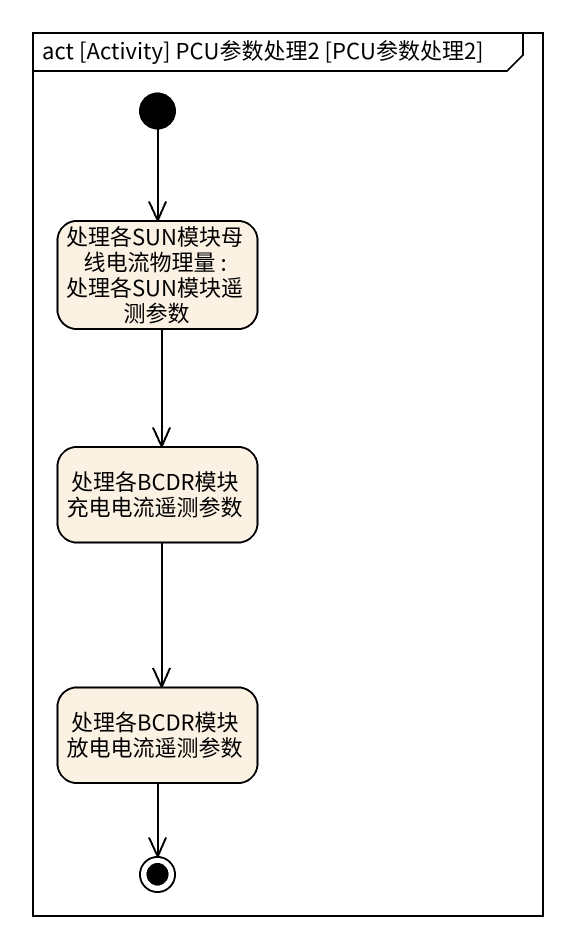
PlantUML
@startuml
mainframe act [Activity] PCU参数处理2 [PCU参数处理2]
hide empty description
state "处理各SUN模块母线电流物理量 : 处理各SUN模块遥测参数" as 处理各SUN模块母线电流物理量
state 处理各BCDR模块充电电流遥测参数
state 处理各BCDR模块放电电流遥测参数
[*] --> 处理各SUN模块母线电流物理量
处理各SUN模块母线电流物理量 --> 处理各BCDR模块充电电流遥测参数
处理各BCDR模块充电电流遥测参数 --> 处理各BCDR模块放电电流遥测参数
处理各BCDR模块放电电流遥测参数 --> [*]
@enduml
